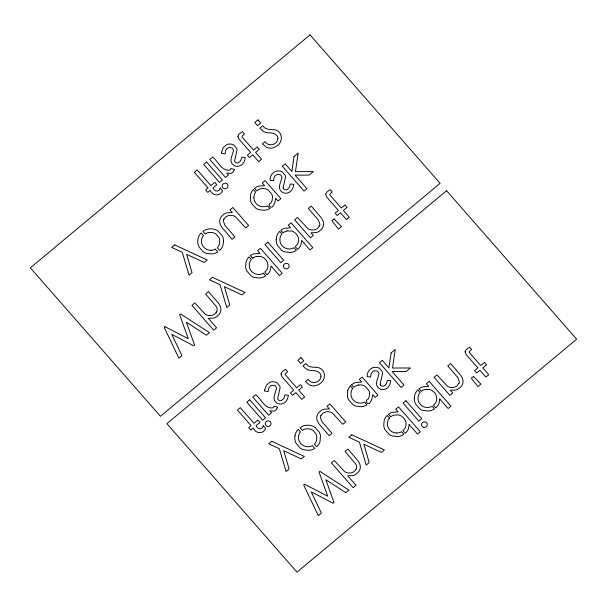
<?xml version="1.0" encoding="UTF-8"?>
<svg xmlns="http://www.w3.org/2000/svg" width="607" height="607" viewBox="0 0 607 607"><rect width="100%" height="100%" fill="white"/><g stroke="black" fill="none" stroke-linecap="round" stroke-linejoin="round"><path stroke-width="0.91" d="M347.75 390.68L347.447 396.363A12.444 12.019 -17.5 0 0 348.593 399.793L352.705 404.474A12.246 11.829 -17.5 0 0 355.983 406.098L361.233 406.698A12.117 11.7 -17.5 0 0 366.522 405.089L366.962 404.823L364.595 402.115A8.726 8.43 -17.5 0 1 359.837 403.086A10.949 10.577 -17.5 0 1 358.547 402.942L357.652 402.729A9.196 8.877 -17.5 0 1 354.488 401.144L353.813 400.552A10.706 10.342 -17.5 0 1 352.872 399.535L352.341 398.799A9.105 8.794 -17.5 0 1 351.074 395.559L350.975 393.275A9.022 8.71 -17.5 0 1 352.667 388.526M254.652 188.284L255.684 187.517A11.23 10.843 -17.5 0 1 258.529 186.129L264.584 185.621L262.27 182.973L265.069 180.636L280.874 198.664L278.067 201L275.661 198.254L274.872 202.708A10.789 10.425 -17.5 0 1 273.34 205.394C272.08 210.28 266.374 204.362 270.836 202.913A8.521 8.232 -17.5 0 0 272.186 200.181L272.505 197.04A8.999 8.688 -17.5 0 0 271.731 194.065L268.074 189.9A8.847 8.551 -17.5 0 0 265.168 188.716L264.25 188.565A10.516 10.16 -17.5 0 0 262.839 188.504L261.488 188.625A8.619 8.323 -17.5 0 0 258.203 189.854L256.776 190.932L254.515 188.398M351.703 384.686L352.743 383.912A11.23 10.843 -17.5 0 1 355.588 382.524L361.643 382.015L359.329 379.367L362.129 377.03L377.933 395.066L375.126 397.395L372.721 394.656L371.932 399.103A10.789 10.425 -17.5 0 1 370.399 401.788C369.086 406.614 363.532 400.772 367.895 399.307A8.521 8.232 -17.5 0 0 369.246 396.576L369.564 393.435A8.999 8.688 -17.5 0 0 368.79 390.46L365.133 386.295A8.847 8.551 -17.5 0 0 362.227 385.111L361.309 384.959A10.516 10.16 -17.5 0 0 359.898 384.899L358.547 385.02M283.469 232.572L283.128 232.838L280.897 230.296L281.914 229.575A11.267 10.888 -17.5 0 1 284.706 228.285L290.594 227.822L288.279 225.174L291.079 222.837L312.825 247.656L310.018 249.993L301.671 240.463L300.897 244.871A10.789 10.418 -17.5 0 1 299.395 247.542L297.62 249.386L295.305 246.738L297.172 244.689A8.354 8.073 -17.5 0 0 298.371 241.897L298.515 241.017A9.826 9.492 -17.5 0 0 298.568 239.659A9.143 8.832 -17.5 0 0 297.733 236.252L296.777 234.666A12.155 11.745 -17.5 0 0 295.837 233.551L294.031 232.064A8.597 8.301 -17.5 0 0 291.094 230.91L286.967 230.971M252.975 257.99L252.633 258.248L250.403 255.706L250.903 255.342A11.313 10.926 -17.5 0 1 254.166 253.779L259.955 253.347L257.634 250.699L260.441 248.362L282.179 273.18L279.379 275.517L271.026 265.987L270.282 270.327A10.782 10.418 -17.5 0 1 268.833 272.96L267.126 274.789L264.804 272.141L266.344 270.479A8.384 8.103 -17.5 0 0 267.733 267.391L267.877 266.534A9.826 9.492 -17.5 0 0 267.93 265.183A9.143 8.832 -17.5 0 0 267.095 261.776L266.139 260.191A12.155 11.745 -17.5 0 0 265.191 259.075L263.385 257.588A8.597 8.301 -17.5 0 0 260.449 256.435L256.397 256.48M211.479 250.319L210.758 250.319A10.941 10.569 -17.5 0 1 209.544 250.221L208.178 249.94A9.249 8.93 -17.5 0 1 204.999 248.331L203.99 247.413A11.245 10.858 -17.5 0 1 203.087 246.343L202.381 245.213A8.991 8.688 -17.5 0 1 201.418 241.92L201.395 241.487A10.061 9.72 -17.5 0 1 201.441 240.235A8.513 8.225 -17.5 0 1 203.459 235.592L201.16 232.959L200.439 233.763A11.958 11.548 -17.5 0 0 198.117 238.376L197.836 239.947A14.545 14.052 -17.5 0 0 197.753 241.761L197.836 242.99A12.398 11.973 -17.5 0 0 199.066 247.003L203.186 251.708A12.39 11.973 -17.5 0 0 206.479 253.347L211.82 253.969A11.95 11.548 -17.5 0 0 216.843 252.482L217.769 251.92L215.386 249.204M396.644 433.003L396.265 432.988A10.873 10.501 -17.5 0 1 394.952 432.829L394.057 432.616A9.249 8.93 -17.5 0 1 390.567 430.75L390.24 430.446A10.653 10.289 -17.5 0 1 389.307 429.43L388.776 428.701A9.135 8.824 -17.5 0 1 387.509 425.454L387.387 424.111A11.252 10.865 -17.5 0 1 387.433 422.798L387.539 422.077A8.627 8.331 -17.5 0 1 389.436 418.011M315.208 427.51L319.32 432.214A12.39 11.973 -17.5 0 1 320.466 435.636L320.064 441.6A11.837 11.434 -17.5 0 1 317.947 445.523L316.74 446.805L314.388 444.112A8.316 8.028 -17.5 0 0 316.497 440.53L316.778 436.721A9.173 8.862 -17.5 0 0 315.663 433.413L313.273 430.682A8.984 8.68 -17.5 0 0 309.707 428.997L306.702 428.792A8.445 8.157 -17.5 0 0 302.673 430.143L302.347 430.371L300.048 427.745L302.058 426.501A11.806 11.404 -17.5 0 1 306.444 425.249L308.212 425.211A14.477 13.984 -17.5 0 1 310.109 425.416L311.338 425.689A12.436 12.011 -17.5 0 1 315.208 427.51M263.355 273.196L265.699 275.874L264.766 276.458A12.094 11.677 -17.5 0 1 259.667 278.021L254.295 277.429A12.277 11.852 -17.5 0 1 251.002 275.798L246.882 271.101A12.481 12.057 -17.5 0 1 245.638 267.08L246.07 261.867A11.708 11.313 -17.5 0 1 248.316 257.687L249.06 256.882L251.336 259.485A8.627 8.331 -17.5 0 0 249.431 263.537L249.325 264.257A11.252 10.865 -17.5 0 0 249.272 265.57L249.401 266.913A9.135 8.824 -17.5 0 0 250.668 270.153L251.199 270.889A10.653 10.289 -17.5 0 0 252.125 271.898L252.459 272.202A9.249 8.93 -17.5 0 0 255.949 274.076L256.844 274.281A10.873 10.501 -17.5 0 0 258.157 274.447L258.529 274.463A8.612 8.323 -17.5 0 0 263.362 273.203M389.451 418.026L387.175 415.423L386.431 416.235A11.708 11.313 -17.5 0 0 384.178 420.408L383.753 425.621A12.481 12.057 -17.5 0 0 384.99 429.642L389.11 434.339A12.277 11.852 -17.5 0 0 392.403 435.97L397.775 436.562A12.094 11.677 -17.5 0 0 402.873 434.999L403.814 434.422L401.462 431.736A8.612 8.323 -17.5 0 1 396.644 433.011M351.574 384.792L353.813 387.349L355.254 386.257A8.619 8.323 -17.5 0 1 358.547 385.013M350.406 385.923L352.705 388.548M380.126 384.178L382.585 373.229A5.895 5.698 -17.5 0 0 382.22 371.666L379.367 368.32A6.965 6.723 -17.5 0 0 377.402 367.478L374.436 367.296A7.109 6.867 -17.5 0 0 372.334 367.888C369.01 369.39 366.878 373.009 367.129 376.644L370.611 377.068L371.127 373.935L372.137 372.243A4.727 4.568 -17.5 0 1 373.267 371.332L373.624 371.15A4.037 3.9 -17.5 0 1 374.754 370.809L377.053 371.074A3.301 3.187 -17.5 0 1 377.941 371.659L378.76 372.797A3.187 3.073 -17.5 0 1 378.996 373.775C378.328 378.548 373.677 384.519 379.049 388.359A5.933 5.736 -17.5 0 0 380.672 389.231L381.272 389.413A6.965 6.73 -17.5 0 0 382.569 389.595A6.404 6.184 -17.5 0 0 384.58 389.383C388.465 388.442 390.589 384.481 390.756 380.718L387.327 380.422L386.28 384.003L384.056 386.022A3.172 3.065 -17.5 0 1 383.138 386.211L381.909 386.06A2.747 2.656 -17.5 0 1 381.135 385.65A3.179 3.073 -17.5 0 1 380.506 384.99M283.067 187.783L285.525 176.834A5.895 5.698 -17.5 0 0 285.161 175.271L282.308 171.925A6.965 6.723 -17.5 0 0 280.343 171.083L277.376 170.901A7.109 6.867 -17.5 0 0 275.275 171.493C271.951 172.995 269.819 176.614 270.069 180.249L273.552 180.674L274.068 177.532L275.077 175.848A4.727 4.568 -17.5 0 1 276.208 174.937L276.564 174.755A4.037 3.9 -17.5 0 1 277.695 174.414L279.994 174.679A3.301 3.187 -17.5 0 1 280.882 175.264L281.701 176.402A3.187 3.073 -17.5 0 1 281.936 177.381C281.269 182.153 276.617 188.124 281.989 191.964A5.933 5.736 -17.5 0 0 283.613 192.836L284.213 193.018A6.965 6.73 -17.5 0 0 285.51 193.201A6.404 6.184 -17.5 0 0 287.521 192.988C291.406 192.047 293.53 188.087 293.697 184.323L290.267 184.027L289.22 187.609L286.997 189.627A3.172 3.065 -17.5 0 1 286.079 189.816L284.85 189.665A2.747 2.656 -17.5 0 1 284.084 189.247A3.179 3.073 -17.5 0 1 283.446 188.595M380.589 385.073A2.747 2.656 -17.5 0 1 380.21 384.269M347.743 390.68A11.791 11.389 -17.5 0 1 350.398 385.915M283.378 232.618A8.627 8.331 -17.5 0 1 286.853 231.024M252.876 258.036A8.627 8.331 -17.5 0 1 256.283 256.533M283.431 265.927A2.891 2.792 -17.5 0 1 287.695 263.613A2.891 2.792 -17.5 0 1 288.022 268.309A2.891 2.792 -17.5 0 1 283.469 265.927M215.477 249.12A8.316 8.028 -17.5 0 1 211.562 250.221M283.53 188.678A2.747 2.656 -17.5 0 1 283.15 187.874M253.893 197.351L254.014 199.164A9.105 8.794 -17.5 0 0 255.281 202.404L255.813 203.14A10.706 10.342 -17.5 0 0 256.753 204.157L257.429 204.749A9.196 8.877 -17.5 0 0 260.593 206.334L261.488 206.539A10.949 10.577 -17.5 0 0 262.778 206.699A8.726 8.43 -17.5 0 0 267.55 205.75L269.903 208.429L269.462 208.694A12.117 11.7 -17.5 0 1 264.174 210.303L258.931 209.696A12.246 11.829 -17.5 0 1 255.646 208.08L251.533 203.391A12.444 12.019 -17.5 0 1 250.388 199.969L250.691 194.286A11.791 11.389 -17.5 0 1 253.339 189.521L255.646 192.153A9.022 8.71 -17.5 0 0 253.938 196.88L253.893 197.351M276.2 239.689L276.284 241.556A12.481 12.057 -17.5 0 0 277.52 245.577L281.64 250.274A12.277 11.852 -17.5 0 0 284.933 251.905L290.305 252.497A12.094 11.677 -17.5 0 0 295.412 250.934L296.345 250.35L293.993 247.671A8.612 8.323 -17.5 0 1 289.175 248.946L288.803 248.923A10.873 10.501 -17.5 0 1 287.483 248.756L286.587 248.551A9.249 8.93 -17.5 0 1 283.105 246.677L282.771 246.374A10.653 10.289 -17.5 0 1 281.838 245.365L281.314 244.629A9.135 8.824 -17.5 0 1 280.039 241.389L279.918 240.046A11.252 10.865 -17.5 0 1 279.971 238.733L280.07 238.005A8.627 8.331 -17.5 0 1 281.967 233.945L279.706 231.358L278.962 232.17A11.708 11.313 -17.5 0 0 276.709 236.343L276.2 239.689M414.308 398.23L414.391 400.096A12.481 12.057 -17.5 0 0 415.628 404.118L419.756 408.815A12.277 11.852 -17.5 0 0 423.041 410.446L428.421 411.038A12.094 11.677 -17.5 0 0 433.519 409.475L434.453 408.89L432.108 406.212A8.612 8.323 -17.5 0 1 427.282 407.487L426.911 407.464A10.873 10.501 -17.5 0 1 425.59 407.305L424.703 407.092A9.249 8.93 -17.5 0 1 421.212 405.226L420.879 404.922A10.653 10.289 -17.5 0 1 419.945 403.905L419.422 403.177A9.135 8.824 -17.5 0 1 418.155 399.93L418.026 398.587A11.252 10.865 -17.5 0 1 418.079 397.274L418.177 396.553A8.627 8.331 -17.5 0 1 420.074 392.486L417.813 389.899L417.07 390.711A11.708 11.313 -17.5 0 0 414.816 394.884L414.308 398.23M223.573 241.085L223.004 245.205A11.837 11.434 -17.5 0 1 220.887 249.128L219.681 250.403L217.329 247.717A8.316 8.028 -17.5 0 0 219.438 244.135L219.719 240.326A9.173 8.862 -17.5 0 0 218.603 237.018L216.213 234.287A8.984 8.68 -17.5 0 0 212.647 232.602L209.643 232.398A8.445 8.157 -17.5 0 0 205.614 233.748L205.287 233.976L202.988 231.35L205.007 230.106A11.806 11.404 -17.5 0 1 209.385 228.854L211.153 228.809A14.477 13.984 -17.5 0 1 213.049 229.014L214.279 229.294A12.436 12.011 -17.5 0 1 218.148 231.115L222.261 235.82A12.39 11.973 -17.5 0 1 223.406 239.241L223.573 241.085M237.898 136.317L238.915 139.033L250.653 152.456L247.398 155.164L249.485 157.547L252.74 154.831L258.681 161.614L261.556 159.224L255.615 152.44L259.348 149.322L257.262 146.94L253.521 150.058L242.094 136.947L242.087 136.112L244.492 134.003L242.428 131.651L238.938 134.193L237.898 136.317M280.988 374.049L282.005 376.757L293.742 390.18L290.487 392.888L292.582 395.271L295.837 392.562L301.778 399.345L304.646 396.948L298.705 390.164L302.445 387.054L300.359 384.671L296.618 387.782L285.184 374.678L285.176 373.836L287.581 371.727L285.525 369.382L282.035 371.916L280.988 374.049M325.656 194.316L326.672 197.025L338.41 210.447L335.155 213.163L337.242 215.546L340.497 212.829L346.438 219.613L349.313 217.223L343.372 210.439L347.113 207.321L345.026 204.938L341.286 208.057L329.851 194.946L329.844 194.103L332.249 192.002L330.193 189.65L326.695 192.191L325.656 194.316M465.083 351.802L466.1 354.511L477.838 367.933L474.583 370.642L476.67 373.024L479.925 370.316L485.866 377.099L488.741 374.701L482.8 367.918L486.533 364.807L484.447 362.425L480.714 365.535L469.279 352.432L469.272 351.59L471.677 349.48L469.613 347.136L466.123 349.67L465.083 351.802M221.593 152.236L221.578 153.374L225.06 153.799L225.576 150.665L226.586 148.973A4.727 4.568 -17.5 0 1 227.716 148.062L228.073 147.88A4.037 3.9 -17.5 0 1 229.203 147.539L231.502 147.805A3.301 3.187 -17.5 0 1 232.39 148.389L233.209 149.527A3.187 3.073 -17.5 0 1 233.445 150.506C232.777 155.278 228.126 161.25 233.498 165.089A5.933 5.736 -17.5 0 0 235.121 165.961L235.721 166.143A6.965 6.73 -17.5 0 0 237.018 166.326A6.404 6.184 -17.5 0 0 239.029 166.113C242.914 165.172 245.038 161.212 245.205 157.448L241.776 157.152L240.729 160.734L238.505 162.752A3.172 3.065 -17.5 0 1 237.587 162.942L236.358 162.79A2.747 2.656 -17.5 0 1 235.592 162.38A3.179 3.073 -17.5 0 1 234.955 161.72A2.777 2.686 -17.5 0 1 234.575 160.908L237.034 149.959A5.895 5.698 -17.5 0 0 236.669 148.396L233.816 145.05A6.965 6.723 -17.5 0 0 231.851 144.208L228.885 144.026A7.109 6.867 -17.5 0 0 226.783 144.618L223.361 147.38L221.593 152.236M264.69 389.96L264.667 391.105L268.15 391.523L268.666 388.389L269.683 386.697A4.727 4.568 -17.5 0 1 270.813 385.786L271.17 385.604A4.037 3.9 -17.5 0 1 272.3 385.263L274.599 385.528A3.301 3.187 -17.5 0 1 275.487 386.113L276.306 387.251A3.187 3.073 -17.5 0 1 276.542 388.23C275.874 393.002 271.215 398.981 276.595 402.813A5.933 5.736 -17.5 0 0 278.211 403.693L278.818 403.867A6.965 6.73 -17.5 0 0 280.115 404.05A6.404 6.184 -17.5 0 0 282.126 403.845C286.003 402.896 288.135 398.936 288.302 395.172L284.873 394.884L283.826 398.458L281.595 400.476A3.172 3.065 -17.5 0 1 280.677 400.666L279.455 400.514A2.747 2.656 -17.5 0 1 278.681 400.104A3.179 3.073 -17.5 0 1 278.052 399.444A2.777 2.686 -17.5 0 1 277.672 398.632L280.13 387.683A5.895 5.698 -17.5 0 0 279.766 386.128L276.906 382.774A6.965 6.723 -17.5 0 0 274.948 381.932L271.982 381.75A7.109 6.867 -17.5 0 0 269.88 382.342L266.458 385.104L264.69 389.96M409.133 424.528L408.39 428.868A10.782 10.418 -17.5 0 1 406.94 431.501L405.233 433.33L402.911 430.682L404.452 429.02A8.384 8.103 -17.5 0 0 405.848 425.932L405.984 425.075A9.826 9.492 -17.5 0 0 406.037 423.724A9.143 8.832 -17.5 0 0 405.203 420.317L404.247 418.739A12.155 11.745 -17.5 0 0 403.306 417.616L401.493 416.129A8.597 8.301 -17.5 0 0 398.556 414.983L394.504 415.021A8.665 8.377 -17.5 0 0 391.083 416.531L390.741 416.789L388.518 414.247L389.011 413.891A11.313 10.926 -17.5 0 1 392.274 412.32L398.063 411.887L395.741 409.239L398.549 406.902L420.287 431.721L417.487 434.058L409.133 424.528M439.779 399.004L439.005 403.412A10.789 10.418 -17.5 0 1 437.503 406.083L435.735 407.927L433.413 405.279L435.287 403.23A8.354 8.073 -17.5 0 0 436.479 400.438L436.623 399.558A9.826 9.492 -17.5 0 0 436.676 398.2A9.143 8.832 -17.5 0 0 435.841 394.793L434.893 393.215A12.155 11.745 -17.5 0 0 433.944 392.092L432.138 390.604A8.597 8.301 -17.5 0 0 429.202 389.459L425.075 389.512A8.68 8.384 -17.5 0 0 421.584 391.113L421.235 391.386L419.005 388.837L420.029 388.116A11.267 10.888 -17.5 0 1 422.813 386.826L428.701 386.363L426.387 383.715L429.187 381.378L450.933 406.197L448.125 408.534L439.779 399.004M277.877 138.555C277.627 144.792 268.317 147.334 265.069 141.583L262.368 143.836L266.367 147.228A7.845 7.58 -17.5 0 0 268.127 147.896L270.077 148.146A9.993 9.651 -17.5 0 0 273.56 147.622L274.045 147.448A12.201 11.783 -17.5 0 0 277.558 145.376C282.938 141.826 282.589 132.834 276.511 130.308C273.006 128.866 268.886 130.247 265.517 128.373A7.208 6.958 -17.5 0 1 264.644 127.774L262.694 125.816L259.857 128.183L262.634 130.884A9.727 9.393 -17.5 0 0 263.658 131.56C267.786 134.018 273.932 131.431 277.027 135.786A4.803 4.636 -17.5 0 1 277.665 137.076L277.877 138.555M320.974 376.279C320.724 382.516 311.406 385.058 308.166 379.307L305.465 381.56L309.464 384.959A7.845 7.58 -17.5 0 0 311.216 385.62L313.166 385.87A9.993 9.651 -17.5 0 0 316.657 385.346L317.135 385.172A12.201 11.783 -17.5 0 0 320.655 383.1C326.027 379.55 325.686 370.558 319.608 368.032C316.103 366.598 311.975 367.971 308.614 366.097A7.208 6.958 -17.5 0 1 307.741 365.505L305.791 363.547L302.954 365.907L305.731 368.608A9.727 9.393 -17.5 0 0 306.755 369.284C310.883 371.75 317.029 369.155 320.124 373.51A4.803 4.636 -17.5 0 1 320.762 374.8L320.974 376.279M294.972 435.811L294.896 436.342A14.545 14.052 -17.5 0 0 294.812 438.155L294.896 439.385A12.398 11.973 -17.5 0 0 296.125 443.406L300.245 448.103A12.39 11.973 -17.5 0 0 303.538 449.741L308.88 450.364A11.95 11.548 -17.5 0 0 313.902 448.877L314.828 448.315L312.446 445.599A8.323 8.043 -17.5 0 1 308.538 446.706L307.817 446.714A10.941 10.569 -17.5 0 1 306.603 446.615L305.238 446.335A9.249 8.93 -17.5 0 1 302.058 444.726L301.049 443.808A11.245 10.858 -17.5 0 1 300.146 442.738L299.433 441.608A8.991 8.688 -17.5 0 1 298.477 438.322L298.454 437.882A10.061 9.72 -17.5 0 1 298.5 436.63A8.513 8.225 -17.5 0 1 300.518 431.987L298.219 429.354L297.498 430.158A11.958 11.548 -17.5 0 0 295.177 434.771L294.972 435.811M294.054 156.492L291.853 171.485L285.191 163.875L282.316 166.272L304.054 191.084L306.93 188.694L295.017 175.097L309.092 175.097L313.387 171.584L295.457 171.637L298.174 153.063L294.054 156.492M391.113 352.887L388.912 367.88L382.251 360.277L379.375 362.667L401.113 387.486L403.989 385.088L392.076 371.492L406.151 371.492L410.438 367.979L392.517 368.032L395.233 349.457L391.113 352.887M234.537 169.535L233.171 171.857A4.826 4.666 -17.5 0 1 232.344 172.608L231.745 172.98A4.34 4.188 -17.5 0 1 230.448 173.412L226.76 173.101L228.467 175.051L225.561 177.472L209.756 159.444L212.67 157.016C217.769 160.863 221.434 170.954 229.234 170.218A2.724 2.633 -17.5 0 0 230.273 169.588L231.017 168.465L234.537 169.535M277.634 407.267L276.268 409.581A4.826 4.666 -17.5 0 1 275.441 410.332L274.842 410.704A4.34 4.188 -17.5 0 1 273.545 411.144L269.849 410.825L271.564 412.775L268.651 415.196L252.853 397.168L255.759 394.747C260.866 398.587 264.523 408.678 272.331 407.942A2.724 2.633 -17.5 0 0 273.37 407.32L274.114 406.189L277.634 407.267M223.884 219.18L223.755 219.453A4.545 4.386 -17.5 0 0 223.391 221.191L224.893 225.258L234.924 236.942L232.086 239.302L221.912 227.458L220.25 224.537L219.704 222.071A8.377 8.088 -17.5 0 1 219.916 219.651A8.968 8.665 -17.5 0 1 220.303 218.459A8.665 8.369 -17.5 0 1 221.555 216.327L223.9 214.218A10.205 9.856 -17.5 0 1 227.193 212.761L232.344 212.594L229.962 209.878L232.838 207.488L248.635 225.516L245.767 227.913L235.402 216.737A8.02 7.747 -17.5 0 0 233.93 215.963L233.111 215.69A9.522 9.196 -17.5 0 0 231.791 215.409L231.343 215.364A8.088 7.815 -17.5 0 0 228.285 215.675L227.094 216.13A6.685 6.457 -17.5 0 0 225.713 217.025L223.884 219.18M319.525 225.895L317.567 228.323A6.685 6.457 -17.5 0 1 316.186 229.218L314.995 229.681A8.088 7.815 -17.5 0 1 311.937 229.992L311.49 229.939A9.522 9.196 -17.5 0 1 310.177 229.666L309.358 229.385A8.02 7.747 -17.5 0 1 307.878 228.611L297.521 217.443L294.645 219.833L310.443 237.868L313.318 235.47L310.943 232.762L316.095 232.587A10.205 9.856 -17.5 0 0 319.381 231.138L321.725 229.021A8.665 8.369 -17.5 0 0 322.977 226.889A8.968 8.665 -17.5 0 0 323.364 225.705A8.377 8.088 -17.5 0 0 323.584 223.285L323.03 220.811L321.376 217.898L311.194 206.046L308.356 208.413L318.387 220.091L319.889 224.158A4.545 4.386 -17.5 0 1 319.525 225.895M320.944 415.575L320.815 415.848A4.545 4.386 -17.5 0 0 320.45 417.593L321.953 421.66L331.983 433.337L329.146 435.697L318.963 423.853L317.309 420.932L316.763 418.466A8.377 8.088 -17.5 0 1 316.975 416.045A8.968 8.665 -17.5 0 1 317.362 414.854A8.665 8.369 -17.5 0 1 318.614 412.722L320.959 410.613A10.205 9.856 -17.5 0 1 324.252 409.156L329.404 408.989L327.021 406.273L329.897 403.883L345.694 421.911L342.818 424.308L332.461 413.132A8.02 7.747 -17.5 0 0 330.982 412.365L330.17 412.085A9.522 9.196 -17.5 0 0 328.85 411.804L328.402 411.758A8.088 7.815 -17.5 0 0 325.344 412.07L324.153 412.525A6.685 6.457 -17.5 0 0 322.772 413.42L320.944 415.575M458.953 383.381L456.995 385.809A6.685 6.457 -17.5 0 1 455.614 386.697L454.423 387.16A8.088 7.815 -17.5 0 1 451.365 387.471L450.918 387.425A9.522 9.196 -17.5 0 1 449.597 387.145L448.785 386.864A8.02 7.747 -17.5 0 1 447.306 386.098L436.949 374.921L434.073 377.319L449.87 395.347L452.746 392.957L450.364 390.24L455.516 390.073A10.205 9.856 -17.5 0 0 458.809 388.617L461.153 386.507A8.665 8.369 -17.5 0 0 462.405 384.375A8.968 8.665 -17.5 0 0 462.792 383.184A8.377 8.088 -17.5 0 0 463.004 380.764L462.458 378.298L460.804 375.376L450.622 363.532L447.784 365.892L457.815 377.569L459.317 381.636A4.545 4.386 -17.5 0 1 458.953 383.381M220.182 188.079C219.044 192.54 214.514 191.804 212.989 187.942L216.836 184.74L214.749 182.358L210.902 185.56L197.192 169.914L194.316 172.305L208.026 187.958L205.644 189.945L207.731 192.328L210.121 190.34C212.602 196.076 220.045 196.653 222.587 190.826L220.182 188.079M263.271 425.803C262.141 430.264 257.611 429.528 256.086 425.666L259.925 422.464L257.838 420.082L253.999 423.284L240.289 407.638L237.413 410.029L251.123 425.682L248.733 427.669L250.82 430.052L253.21 428.064C255.699 433.8 263.142 434.377 265.676 428.55L263.271 425.803M216.494 312.051L214.946 313.811A7.14 6.897 -17.5 0 1 212.723 315.086L212.306 315.223A8.058 7.785 -17.5 0 1 209.248 315.534L208.8 315.481A9.522 9.196 -17.5 0 1 207.48 315.208L206.661 314.927A8.02 7.747 -17.5 0 1 205.189 314.16L194.824 302.984L191.956 305.374L213.694 330.193L216.57 327.795L208.247 318.303L213.398 318.129A10.205 9.856 -17.5 0 0 216.691 316.679L219.036 314.57A8.665 8.369 -17.5 0 0 220.288 312.43A8.968 8.665 -17.5 0 0 220.675 311.247A8.377 8.088 -17.5 0 0 220.887 308.826L220.341 306.353L218.679 303.439L208.505 291.588L205.629 293.985L216.115 306.254A7.352 7.102 -17.5 0 1 217.101 308.781L217.169 309.464A4.818 4.651 -17.5 0 1 216.934 311.11A5.031 4.864 -17.5 0 1 216.494 312.051M355.922 469.537L354.374 471.29A7.14 6.897 -17.5 0 1 352.143 472.565L351.734 472.701A8.058 7.785 -17.5 0 1 348.668 473.012L348.228 472.967A9.522 9.196 -17.5 0 1 346.908 472.686L346.089 472.413A8.02 7.747 -17.5 0 1 344.609 471.639L334.252 460.463L331.376 462.86L353.122 487.671L355.998 485.281L347.674 475.782L352.826 475.615A10.205 9.856 -17.5 0 0 356.119 474.158L358.456 472.049A8.665 8.369 -17.5 0 0 359.708 469.917A8.968 8.665 -17.5 0 0 360.095 468.725A8.377 8.088 -17.5 0 0 360.315 466.305L359.761 463.839L358.107 460.918L347.932 449.074L345.057 451.464L355.535 463.74A7.352 7.102 -17.5 0 1 356.521 466.267L356.597 466.942A4.818 4.651 -17.5 0 1 356.355 468.589A5.031 4.864 -17.5 0 1 355.922 469.537M310.018 34.857L30.35 267.824L160.438 416.296L440.105 183.337L310.018 34.857M206.608 162.069L203.732 164.459L219.537 182.495L222.405 180.097L206.608 162.069M257.922 119.89L254.773 122.515L257.558 125.695L260.707 123.069L257.922 119.89M174.649 244.909L171.675 247.39L182.267 252.3L189.05 275.153L192.024 272.672L186.66 254.31L204.218 262.52L207.23 260.008L174.649 244.909M212.397 277.3L209.415 279.781L220.007 284.698L226.798 307.544L229.772 305.063L224.4 286.701L241.958 294.911L244.97 292.407L212.397 277.3M165.081 326.725L164.254 327.423L178.86 358.176L181.941 355.611L171.811 334.404L193.747 345.778L194.581 345.08L186.395 322.203L206.426 335.216L209.506 332.651L180.491 313.895L179.626 314.616L188.284 338.714L165.081 326.725M267.846 242.193L264.971 244.583L280.775 262.619L283.644 260.221L267.846 242.193M334.146 218.983L331.93 220.827L338.509 229.082L341.483 226.601L334.146 218.983M446.562 190.704L166.895 423.663L296.982 572.143L576.65 339.176L446.562 190.704M249.705 399.793L246.829 402.183L262.626 420.219L265.502 417.821L249.705 399.793M301.019 357.614L297.87 360.239L300.655 363.418L303.803 360.793L301.019 357.614M271.708 441.304L268.734 443.785L279.326 448.694L286.109 471.548L289.084 469.067L283.719 450.705L301.277 458.915L304.289 456.411L271.708 441.304M351.817 434.787L348.843 437.26L359.435 442.177L366.218 465.03L369.2 462.549L363.828 444.18L381.386 452.397L384.398 449.886L351.817 434.787M304.509 484.211L303.675 484.902L318.288 515.662L321.369 513.09L311.232 491.89L333.175 503.256L334.009 502.566L325.815 479.682L345.846 492.702L348.926 490.137L319.919 471.373L319.054 472.094L327.704 496.192L304.509 484.211M405.954 400.734L403.086 403.131L418.883 421.159L421.759 418.769L405.954 400.734M473.574 376.461L471.358 378.305L477.937 386.568L480.911 384.087L473.574 376.461M267.376 426.402A2.891 2.792 -17.5 0 0 270.95 422.942A2.891 2.792 -17.5 0 0 266.147 421.721A2.891 2.792 -17.5 0 0 267.376 426.402M423.633 427.343A2.891 2.792 -17.5 0 0 427.207 423.883A2.891 2.792 -17.5 0 0 422.396 422.669A2.891 2.792 -17.5 0 0 423.633 427.343M226.457 183.489A2.891 2.792 -17.5 0 0 222.192 185.803A2.891 2.792 -17.5 0 0 226.806 188.216A2.891 2.792 -17.5 0 0 226.457 183.489"/></g></svg>
